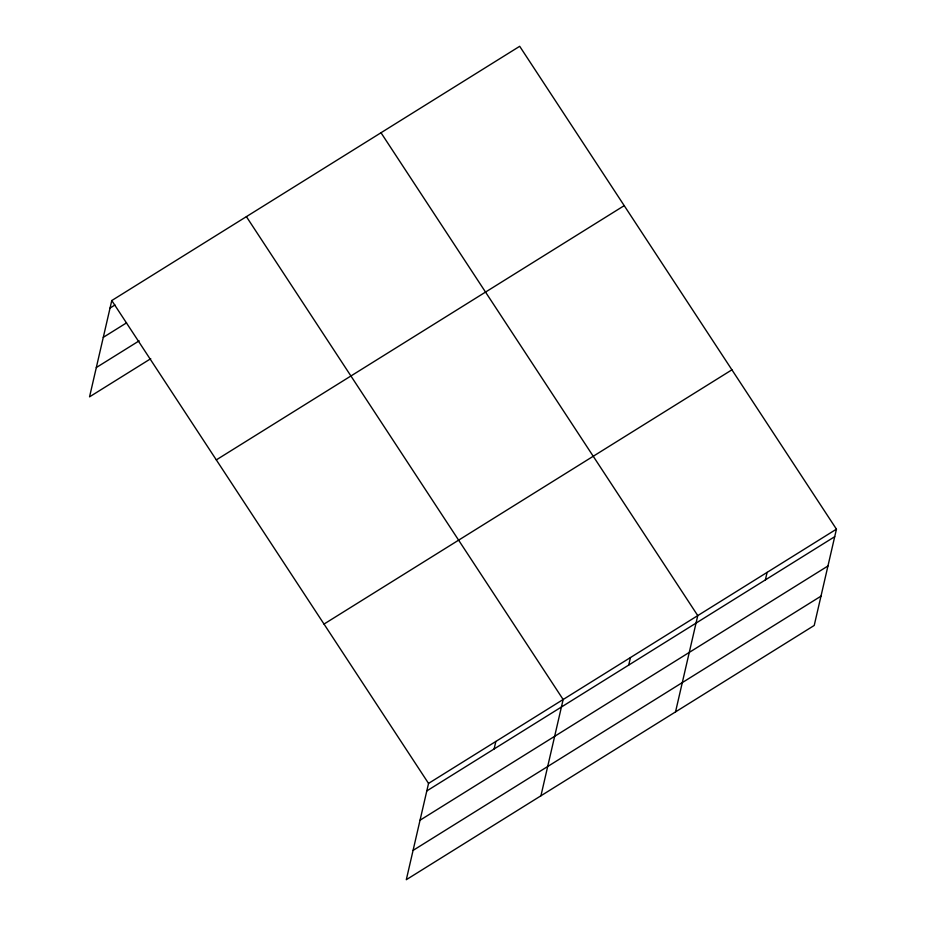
<?xml version="1.0" encoding="UTF-8"?>
<svg xmlns="http://www.w3.org/2000/svg" width="926" height="926" viewBox="0 0 926 926"><rect width="100%" height="100%" fill="white"/><g stroke="black" fill="none" stroke-linecap="round" stroke-linejoin="round"><path stroke-width="1.39" d="M836.444 529.163L428.541 783.408L406.306 879.7L814.22 625.455L836.444 529.163L519.694 46.3L111.78 300.545L89.556 396.837L150.741 358.698M494.114 748.972L495.85 741.46M540.923 795.804L563.147 699.512L246.397 216.638M628.719 665.076L630.456 657.553M675.529 711.897L697.764 615.605L381.003 132.742M765.374 579.908L767.11 572.384M110.044 308.057L114.94 305.013M103.284 337.353L126.538 322.861M96.316 367.541L139.143 340.849M216.314 459.886L624.217 205.641M324.007 624.066L731.922 369.821M426.805 790.92L834.708 536.686M420.045 820.216L827.948 565.983M413.077 850.404L820.98 596.159M111.78 300.545L428.541 783.408"/></g></svg>
